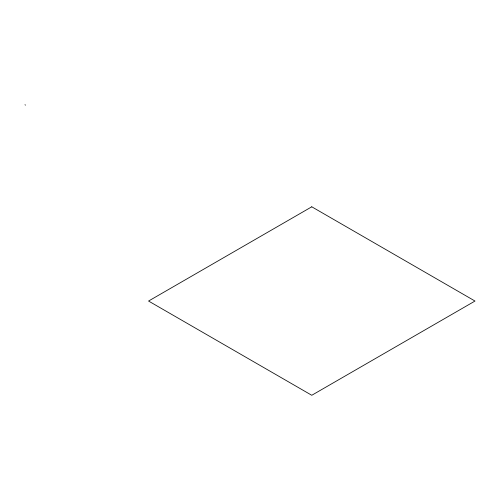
<?xml version="1.0" encoding="UTF-8"?>
<svg xmlns="http://www.w3.org/2000/svg" width="500" height="500" viewBox="0 0 500 500"><rect width="100%" height="100%" fill="white"/><g stroke="black" fill="none" stroke-linecap="round" stroke-linejoin="round"><path stroke-width="0.75" d="M25 104.719L25.45 105.138M311.775 206.806L148.556 301.044L311.775 395.281L475 301.044L311.775 206.806"/></g></svg>
